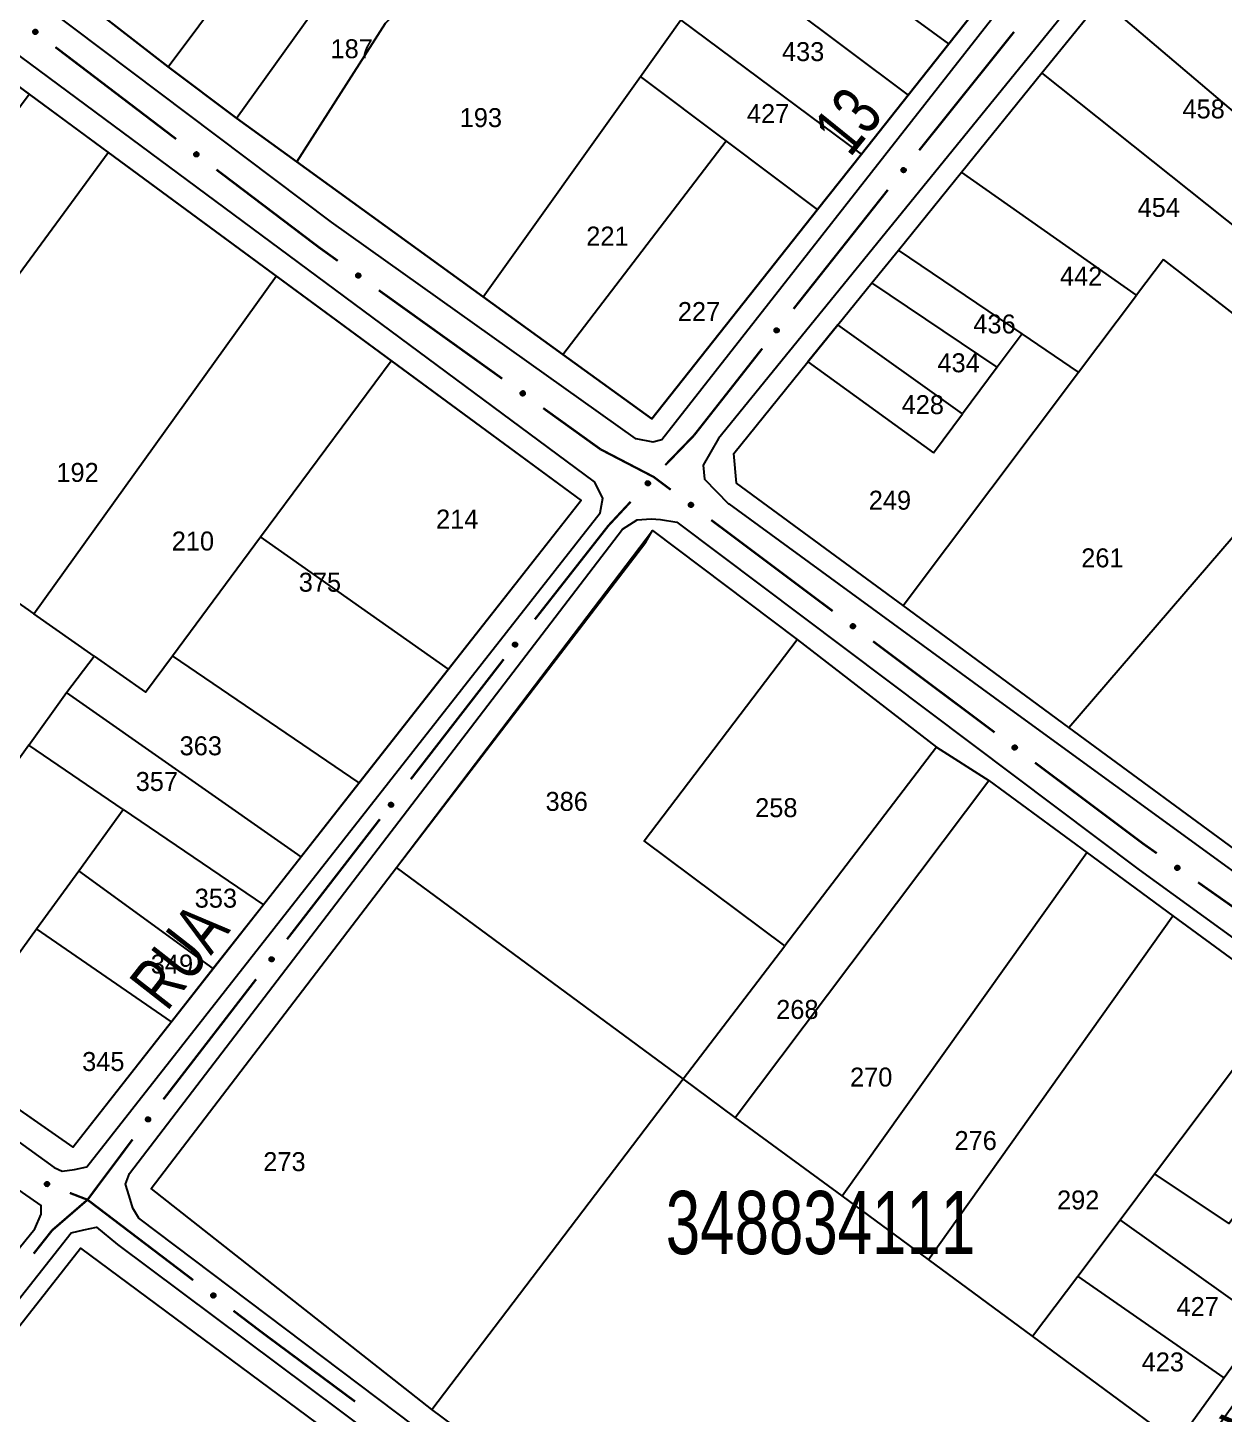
# Model space of a CAD drawing. Extents: x 199577 to 200882, y 4838726 to 4840156.
# Drawn here: x 200010.1 to 200104.7, y 4839416.7 to 4839526.4 of the extents above; entities that cross this region are included whole.
import ezdxf
from ezdxf.enums import TextEntityAlignment as Align

# ---------------------------------------------------------------- set-up
doc = ezdxf.new("R2010")
doc.units = 0
doc.header["$LTSCALE"] = 1.5
doc.header["$MEASUREMENT"] = 0
for name, color, linetype in [('CD_MALHA_LOTES', 7, 'CONTINUOUS'), ('CD_TXT_QUADRA', 2, 'CONTINUOUS'), ('RU-QUADRA', 210, 'CONTINUOUS'), ('SV-EIXO-RUA-PAV', 20, 'CONTINUOUS'), ('SV-RUA-PAVIM', 7, 'CONTINUOUS'), ('SV-TXT-RUA-PAV', 7, 'CONTINUOUS'), ('Th_NmrPorta', 1, 'CONTINUOUS')]:
    doc.layers.add(name, color=color, linetype=linetype)
doc.styles.add('ARIAL', font='ARIAL.SHX')

msp = doc.modelspace()

# ---------------------------------------------------------------- linework, layer by layer
at = {"layer": 'CD_MALHA_LOTES', "linetype": 'Continuous', "flags": 128}
for points in [[(200082.9, 4839525.08), (200056.34, 4839544.48)], [(200021.17, 4839523.26), (200035.65, 4839542.63)], [(200026.58, 4839519.2), (200040.25, 4839538.29)], [(200031.35, 4839515.75), (200038.36, 4839526.72), (200045.2, 4839533.59)], [(200065.22, 4839531.89), (200079.68, 4839521.01)], [(200090.26, 4839522.78), (200094.98, 4839528.61)], [(200122.12, 4839505.55), (200094.98, 4839528.61)], [(200021.17, 4839523.26), (200016, 4839527.27)], [(200058.52, 4839522.5), (200061.72, 4839526.99)], [(200076, 4839516.36), (200061.72, 4839526.99)], [(200084.84, 4839527.52), (200082.9, 4839525.08)], [(200003.66, 4839525.89), (200010.18, 4839521.09)], [(200082.9, 4839525.08), (200079.68, 4839521.01)], [(200026.58, 4839519.2), (200021.17, 4839523.26)], [(200046.09, 4839505.07), (200058.52, 4839522.5)], [(200065.3, 4839517.4), (200058.52, 4839522.5)], [(200083.9, 4839514.92), (200090.26, 4839522.78)], [(200117.95, 4839500.71), (200090.26, 4839522.78)], [(200000, 4839507.41), (200010.18, 4839521.09)], [(200010.18, 4839521.09), (200016.43, 4839516.49)], [(200079.68, 4839521.01), (200076, 4839516.36)], [(200031.35, 4839515.75), (200026.58, 4839519.2)], [(200052.37, 4839500.52), (200065.3, 4839517.4)], [(200072.52, 4839511.97), (200065.3, 4839517.4)], [(200000, 4839494.13), (200016.43, 4839516.49)], [(200016.43, 4839516.49), (200029.72, 4839506.7)], [(200076, 4839516.36), (200072.52, 4839511.97)], [(200046.09, 4839505.07), (200031.35, 4839515.75)], [(200078.91, 4839508.76), (200083.9, 4839514.92)], [(200097.74, 4839505.19), (200083.9, 4839514.92)], [(200072.52, 4839511.97), (200059.41, 4839495.42)], [(200076.82, 4839506.18), (200078.91, 4839508.76)], [(200088.69, 4839502.15), (200078.91, 4839508.76)], [(200099.87, 4839508.02), (200097.74, 4839505.19)], [(200114.47, 4839496.68), (200099.87, 4839508.02)], [(200010.54, 4839479.99), (200029.72, 4839506.7)], [(200029.72, 4839506.7), (200038.81, 4839500.01)], [(200074.13, 4839502.86), (200076.82, 4839506.18)], [(200086.72, 4839499.5), (200076.82, 4839506.18)], [(200052.37, 4839500.52), (200046.09, 4839505.07)], [(200093.17, 4839499.12), (200097.74, 4839505.19)], [(200074.13, 4839502.86), (200071.75, 4839499.92)], [(200083.98, 4839495.81), (200074.13, 4839502.86)], [(200088.69, 4839502.15), (200086.72, 4839499.5)], [(200093.17, 4839499.12), (200088.69, 4839502.15)], [(200059.41, 4839495.42), (200052.37, 4839500.52)], [(200028.48, 4839486.08), (200038.81, 4839500.01)], [(200038.81, 4839500.01), (200053.82, 4839488.96), (200043.34, 4839475.61)], [(200079.28, 4839480.65), (200066.12, 4839490.33), (200065.9, 4839492.69), (200071.75, 4839499.92)], [(200071.75, 4839499.92), (200081.69, 4839492.74)], [(200086.72, 4839499.5), (200083.98, 4839495.81)], [(200079.28, 4839480.65), (200093.17, 4839499.12)], [(200092.39, 4839471.01), (200114.47, 4839496.68)], [(200081.69, 4839492.74), (200083.98, 4839495.81)], [(200039.23, 4839459.92), (200058.93, 4839485.67), (200059.47, 4839486.59), (200070.9, 4839477.96)], [(200021.52, 4839476.68), (200028.48, 4839486.08)], [(200043.34, 4839475.61), (200028.48, 4839486.08)], [(200006.16, 4839483.05), (200010.54, 4839479.99)], [(200015.32, 4839476.64), (200010.54, 4839479.99)], [(200092.39, 4839471.01), (200079.28, 4839480.65)], [(200069.93, 4839453.74), (200058.81, 4839462.04), (200070.9, 4839477.96)], [(200070.9, 4839477.96), (200081.94, 4839469.46)], [(200013.12, 4839473.77), (200015.32, 4839476.64)], [(200015.32, 4839476.64), (200019.39, 4839473.8), (200021.52, 4839476.68)], [(200036.28, 4839466.63), (200021.52, 4839476.68)], [(200043.34, 4839475.61), (200036.28, 4839466.63)], [(200010.15, 4839469.61), (200013.12, 4839473.77)], [(200031.68, 4839460.77), (200013.12, 4839473.77)], [(200107.19, 4839460.13), (200092.39, 4839471.01)], [(200010.15, 4839469.61), (200000, 4839455.44)], [(200017.62, 4839464.52), (200010.15, 4839469.61)], [(200081.94, 4839469.46), (200069.93, 4839453.74)], [(200081.94, 4839469.46), (200086.06, 4839466.82)], [(200036.28, 4839466.63), (200031.68, 4839460.77)], [(200066.02, 4839440.17), (200086.06, 4839466.82)], [(200086.06, 4839466.82), (200093.82, 4839461.12)], [(200014.11, 4839459.68), (200017.62, 4839464.52)], [(200017.62, 4839464.52), (200028.7, 4839456.97)], [(200074.46, 4839433.96), (200093.82, 4839461.12)], [(200093.82, 4839461.12), (200100.61, 4839456.12)], [(200042.03, 4839417.05), (200019.82, 4839434.53), (200039.23, 4839459.92)], [(200031.68, 4839460.77), (200028.7, 4839456.97)], [(200061.89, 4839443.22), (200039.23, 4839459.92)], [(200010.77, 4839455.07), (200014.11, 4839459.68)], [(200024.74, 4839451.93), (200014.11, 4839459.68)], [(200028.7, 4839456.97), (200024.74, 4839451.93)], [(200081.3, 4839428.92), (200100.61, 4839456.12)], [(200100.61, 4839456.12), (200109.57, 4839449.54)], [(200003.43, 4839444.94), (200010.77, 4839455.07)], [(200021.43, 4839447.72), (200010.77, 4839455.07)], [(200061.89, 4839443.22), (200069.93, 4839453.74)], [(200024.74, 4839451.93), (200021.43, 4839447.72)], [(200099.18, 4839435.7), (200109.57, 4839449.54)], [(200021.43, 4839447.72), (200013.66, 4839437.82)], [(200013.66, 4839437.82), (200003.43, 4839444.94)], [(200042.03, 4839417.05), (200061.89, 4839443.22)], [(200066.02, 4839440.17), (200061.89, 4839443.22)], [(200074.46, 4839433.96), (200066.02, 4839440.17)], [(200096.44, 4839432.05), (200099.18, 4839435.7)], [(200105.9, 4839432.89), (200105.07, 4839431.77), (200099.18, 4839435.7)], [(200081.3, 4839428.92), (200074.46, 4839433.96)], [(200093.1, 4839427.6), (200096.44, 4839432.05)], [(200107.84, 4839423.93), (200096.44, 4839432.05)], [(200001.54, 4839413.67), (200014.25, 4839429.81), (200032.17, 4839416.53)], [(200089.53, 4839422.85), (200081.3, 4839428.92)], [(200089.53, 4839422.85), (200093.1, 4839427.6)], [(200104.68, 4839419.56), (200093.1, 4839427.6)], [(200107.84, 4839423.93), (200104.68, 4839419.56)], [(200100.96, 4839414.42), (200089.53, 4839422.85)], [(200104.68, 4839419.56), (200100.96, 4839414.42)], [(200100.96, 4839414.42), (200083.02, 4839389.66), (200078.88, 4839389.68), (200042.03, 4839417.05)]]:
    msp.add_lwpolyline(points, dxfattribs=at)
at = {"layer": 'RU-QUADRA', "linetype": 'Continuous', "flags": 128}
for points in [[(200000, 4839447.33), (199943.71, 4839486.47), (199943.3, 4839489.34), (199980.61, 4839542.86), (200000, 4839528.58), (200053.82, 4839488.96), (200013.66, 4839437.82)], [(200019.82, 4839434.53), (200039.23, 4839459.92), (200059.47, 4839486.59), (200070.9, 4839477.96), (200081.94, 4839469.46), (200086.06, 4839466.82), (200093.82, 4839461.12), (200100.61, 4839456.12), (200109.57, 4839449.54), (200115.17, 4839445.42), (200119.38, 4839442.33), (200119.69, 4839440.29), (200117.01, 4839436.59), (200113.96, 4839432.38), (200111.33, 4839428.75), (200107.84, 4839423.93), (200104.68, 4839419.56), (200100.96, 4839414.42), (200083.02, 4839389.66), (200078.88, 4839389.68), (200042.03, 4839417.05)], [(200000, 4839348.21), (199969.61, 4839370.15), (199969.46, 4839372.91), (200000, 4839411.71), (200001.54, 4839413.67), (200014.25, 4839429.81), (200032.17, 4839416.53), (200049.01, 4839404.03), (200078.47, 4839382.18), (200067.41, 4839366.75), (200063.62, 4839361.47), (200055.84, 4839350.62), (200052.86, 4839346.47), (200049.5, 4839341.79), (200047.3, 4839338.72), (200045.13, 4839335.7), (200042.95, 4839332.65), (200035.88, 4839322.79), (200034.92, 4839322.85), (200026.24, 4839329.14), (200021.72, 4839332.41), (200012.68, 4839338.96), (200004.11, 4839345.16)]]:
    msp.add_lwpolyline(points, close=True, dxfattribs=at)
for points in [[(200107.19, 4839460.13), (200092.39, 4839471.01), (200079.28, 4839480.65), (200066.12, 4839490.33), (200065.9, 4839492.69), (200071.75, 4839499.92), (200074.13, 4839502.86), (200076.82, 4839506.18), (200078.91, 4839508.76), (200083.9, 4839514.92), (200090.26, 4839522.78), (200095.92, 4839529.77)], [(200016, 4839527.27), (200021.17, 4839523.26), (200026.58, 4839519.2), (200031.35, 4839515.75), (200046.09, 4839505.07), (200052.37, 4839500.52), (200059.41, 4839495.42), (200072.52, 4839511.97), (200076, 4839516.36), (200079.68, 4839521.01), (200082.9, 4839525.08), (200084.84, 4839527.52)]]:
    msp.add_lwpolyline(points, dxfattribs=at)
at = {"layer": 'SV-EIXO-RUA-PAV'}
for points in [[(200010.711575, 4839525.859187), (200010.663205, 4839525.851948), (200010.620154, 4839525.855617), (200010.585127, 4839525.869012), (200010.557262, 4839525.88892), (200010.531048, 4839525.912498), (200010.509864, 4839525.942099), (200010.493629, 4839525.980162), (200010.486026, 4839526.028633), (200010.492684, 4839526.072488), (200010.503979, 4839526.10753), (200010.523065, 4839526.137782), (200010.546396, 4839526.162863), (200010.577872, 4839526.183852), (200010.616606, 4839526.199927), (200010.66553, 4839526.206392), (200010.707712, 4839526.202506), (200010.741251, 4839526.18866), (200010.771542, 4839526.16928), (200010.798016, 4839526.144888), (200010.818643, 4839526.115711), (200010.834759, 4839526.076683), (200010.8405, 4839526.02831), (200010.837104, 4839525.986194), (200010.823732, 4839525.95247), (200010.803981, 4839525.923077), (200010.780653, 4839525.896498), (200010.751783, 4839525.873964), (200010.711575, 4839525.859187)], [(200023.442043, 4839516.166791), (200023.393689, 4839516.159449), (200023.35063, 4839516.163027), (200023.315575, 4839516.176348), (200023.287667, 4839516.196196), (200023.261403, 4839516.219718), (200023.240156, 4839516.249274), (200023.22384, 4839516.287303), (200023.216135, 4839516.335757), (200023.222699, 4839516.379626), (200023.23392, 4839516.414692), (200023.252941, 4839516.444984), (200023.276218, 4839516.470115), (200023.30765, 4839516.491171), (200023.346349, 4839516.507329), (200023.395259, 4839516.513898), (200023.43745, 4839516.510101), (200023.471018, 4839516.496326), (200023.501351, 4839516.477011), (200023.527876, 4839516.452676), (200023.548566, 4839516.423542), (200023.564764, 4839516.384548), (200023.570608, 4839516.336188), (200023.567302, 4839516.294066), (200023.554002, 4839516.260313), (200023.534313, 4839516.230878), (200023.511042, 4839516.204249), (200023.48222, 4839516.181653), (200023.442043, 4839516.166791)], [(200079.493001, 4839515.138539), (200079.499329, 4839515.090042), (200079.494851, 4839515.047067), (200079.480799, 4839515.012299), (200079.460371, 4839514.984813), (200079.436304, 4839514.959047), (200079.406309, 4839514.938423), (200079.367948, 4839514.922907), (200079.319343, 4839514.916218), (200079.275621, 4839514.923699), (200079.240797, 4839514.935652), (200079.21091, 4839514.955303), (200079.186272, 4839514.979102), (200079.165879, 4839515.010967), (200079.150535, 4839515.049997), (200079.144991, 4839515.099034), (200079.149671, 4839515.141135), (200079.164145, 4839515.174408), (200079.184092, 4839515.204329), (200079.208977, 4839515.230339), (200079.238537, 4839515.250414), (200079.277862, 4839515.265793), (200079.326334, 4839515.270623), (200079.368378, 4839515.266435), (200079.401845, 4839515.252431), (200079.430861, 4839515.232131), (200079.456997, 4839515.208307), (200079.478984, 4839515.179018), (200079.493001, 4839515.138539)], [(200036.256201, 4839506.582547), (200036.208063, 4839506.5739), (200036.164923, 4839506.576312), (200036.12952, 4839506.58868), (200036.101086, 4839506.607767), (200036.074196, 4839506.63057), (200036.052157, 4839506.659541), (200036.03482, 4839506.697115), (200036.025807, 4839506.745343), (200036.031182, 4839506.789374), (200036.041451, 4839506.82473), (200036.059646, 4839506.855526), (200036.082236, 4839506.881277), (200036.113087, 4839506.903174), (200036.151335, 4839506.920373), (200036.20005, 4839506.928262), (200036.242327, 4839506.925607), (200036.276256, 4839506.912745), (200036.3071, 4839506.894256), (200036.334273, 4839506.870647), (200036.355743, 4839506.842084), (200036.37299, 4839506.803542), (200036.380139, 4839506.755358), (200036.377972, 4839506.713161), (200036.36559, 4839506.679061), (200036.346705, 4839506.649105), (200036.324161, 4839506.621856), (200036.295961, 4839506.59849), (200036.256201, 4839506.582547)], [(200069.45533, 4839502.464959), (200069.461842, 4839502.416486), (200069.457526, 4839502.373495), (200069.443607, 4839502.338673), (200069.423283, 4839502.31111), (200069.399315, 4839502.285253), (200069.369398, 4839502.264515), (200069.331096, 4839502.248854), (200069.282516, 4839502.24198), (200069.238766, 4839502.249295), (200069.203897, 4839502.261116), (200069.173936, 4839502.280653), (200069.149207, 4839502.304358), (200069.128694, 4839502.336146), (200069.113202, 4839502.375117), (200069.107472, 4839502.424132), (200069.111992, 4839502.466251), (200069.12634, 4839502.499579), (200069.146172, 4839502.529576), (200069.170959, 4839502.55568), (200069.200443, 4839502.575867), (200069.239708, 4839502.591395), (200069.288161, 4839502.596409), (200069.330221, 4839502.592381), (200069.363741, 4839502.578504), (200069.392834, 4839502.558314), (200069.41906, 4839502.53459), (200069.441158, 4839502.505385), (200069.45533, 4839502.464959)], [(200049.258688, 4839497.258876), (200049.210539, 4839497.250291), (200049.167401, 4839497.252757), (200049.132015, 4839497.26517), (200049.103605, 4839497.284293), (200049.076743, 4839497.307129), (200049.054741, 4839497.336129), (200049.037451, 4839497.373724), (200049.028499, 4839497.421963), (200049.03393, 4839497.465987), (200049.044244, 4839497.501331), (200049.062478, 4839497.532103), (200049.0851, 4839497.557826), (200049.115979, 4839497.579684), (200049.154249, 4839497.596835), (200049.202973, 4839497.604662), (200049.245247, 4839497.601954), (200049.27916, 4839497.589049), (200049.30998, 4839497.570521), (200049.337124, 4839497.546878), (200049.358557, 4839497.518287), (200049.375755, 4839497.479724), (200049.382844, 4839497.431531), (200049.380624, 4839497.389337), (200049.368199, 4839497.355252), (200049.349275, 4839497.32532), (200049.326698, 4839497.2981), (200049.298468, 4839497.274769), (200049.258688, 4839497.258876)], [(200059.279216, 4839490.346668), (200059.281621, 4839490.297819), (200059.273699, 4839490.255344), (200059.256896, 4839490.221819), (200059.234322, 4839490.196066), (200059.20826, 4839490.17232), (200059.176703, 4839490.154177), (200059.137217, 4839490.141798), (200059.088232, 4839490.139042), (200059.045253, 4839490.150017), (200059.011504, 4839490.164733), (200058.983295, 4839490.186725), (200058.960652, 4839490.212429), (200058.942889, 4839490.245832), (200058.930735, 4839490.28597), (200058.929156, 4839490.335294), (200058.937208, 4839490.376882), (200058.954313, 4839490.408882), (200058.976602, 4839490.437101), (200059.003499, 4839490.461025), (200059.034579, 4839490.478656), (200059.075014, 4839490.490821), (200059.123717, 4839490.491735), (200059.165288, 4839490.484177), (200059.19752, 4839490.467526), (200059.224808, 4839490.444957), (200059.248942, 4839490.419107), (200059.268501, 4839490.388144), (200059.279216, 4839490.346668)], [(200062.560968, 4839488.440752), (200062.512657, 4839488.433134), (200062.469578, 4839488.436466), (200062.434447, 4839488.449586), (200062.406427, 4839488.469275), (200062.380029, 4839488.492646), (200062.358613, 4839488.522081), (200062.342081, 4839488.560016), (200062.334099, 4839488.608425), (200062.340412, 4839488.652331), (200062.351433, 4839488.687461), (200062.370281, 4839488.717861), (200062.393414, 4839488.743125), (200062.424725, 4839488.764359), (200062.463332, 4839488.780738), (200062.512204, 4839488.787586), (200062.554415, 4839488.78403), (200062.588061, 4839488.770447), (200062.618504, 4839488.751305), (200062.645168, 4839488.727122), (200062.666023, 4839488.698107), (200062.682444, 4839488.659206), (200062.688564, 4839488.61088), (200062.685498, 4839488.568739), (200062.672391, 4839488.534911), (200062.652871, 4839488.505365), (200062.629752, 4839488.478603), (200062.601059, 4839488.455843), (200062.560968, 4839488.440752)], [(200075.364142, 4839478.844985), (200075.315831, 4839478.837367), (200075.272751, 4839478.840699), (200075.237621, 4839478.853819), (200075.209601, 4839478.873508), (200075.183203, 4839478.896879), (200075.161787, 4839478.926314), (200075.145255, 4839478.964249), (200075.137273, 4839479.012658), (200075.143586, 4839479.056564), (200075.154606, 4839479.091694), (200075.173454, 4839479.122094), (200075.196588, 4839479.147358), (200075.227899, 4839479.168592), (200075.266506, 4839479.184971), (200075.315377, 4839479.191819), (200075.357588, 4839479.188263), (200075.391235, 4839479.17468), (200075.421677, 4839479.155538), (200075.448341, 4839479.131355), (200075.469197, 4839479.10234), (200075.485618, 4839479.063439), (200075.491738, 4839479.015113), (200075.488672, 4839478.972972), (200075.475565, 4839478.939144), (200075.456045, 4839478.909598), (200075.432925, 4839478.882836), (200075.404233, 4839478.860076), (200075.364142, 4839478.844985)], [(200048.775003, 4839477.606215), (200048.781862, 4839477.55779), (200048.777855, 4839477.514768), (200048.764186, 4839477.479848), (200048.74406, 4839477.45214), (200048.720277, 4839477.426112), (200048.69051, 4839477.40516), (200048.652321, 4839477.389225), (200048.603793, 4839477.382003), (200048.559991, 4839477.389004), (200048.525038, 4839477.400574), (200048.494937, 4839477.419897), (200048.47004, 4839477.443424), (200048.449299, 4839477.475064), (200048.433528, 4839477.513922), (200048.427447, 4839477.562895), (200048.431664, 4839477.605046), (200048.445773, 4839477.638475), (200048.46539, 4839477.668613), (200048.489989, 4839477.694895), (200048.519327, 4839477.715293), (200048.558481, 4839477.731102), (200048.606897, 4839477.736463), (200048.648984, 4839477.732736), (200048.682603, 4839477.719101), (200048.71184, 4839477.69912), (200048.738235, 4839477.675584), (200048.760542, 4839477.646538), (200048.775003, 4839477.606215)], [(200088.167316, 4839469.249218), (200088.119004, 4839469.2416), (200088.075925, 4839469.244932), (200088.040795, 4839469.258052), (200088.012774, 4839469.277741), (200087.986376, 4839469.301112), (200087.964961, 4839469.330547), (200087.948428, 4839469.368482), (200087.940446, 4839469.416891), (200087.94676, 4839469.460797), (200087.95778, 4839469.495927), (200087.976628, 4839469.526327), (200087.999762, 4839469.551591), (200088.031073, 4839469.572825), (200088.069679, 4839469.589204), (200088.118551, 4839469.596052), (200088.160762, 4839469.592496), (200088.194409, 4839469.578913), (200088.224851, 4839469.559771), (200088.251515, 4839469.535588), (200088.272371, 4839469.506573), (200088.288791, 4839469.467672), (200088.294911, 4839469.419346), (200088.291845, 4839469.377205), (200088.278738, 4839469.343377), (200088.259218, 4839469.313831), (200088.236099, 4839469.287069), (200088.207407, 4839469.264309), (200088.167316, 4839469.249218)], [(200038.964967, 4839464.936352), (200038.971864, 4839464.887933), (200038.967891, 4839464.844908), (200038.954248, 4839464.809977), (200038.934144, 4839464.782253), (200038.910383, 4839464.756206), (200038.880632, 4839464.735231), (200038.842455, 4839464.719266), (200038.793932, 4839464.712006), (200038.750125, 4839464.718973), (200038.715164, 4839464.730515), (200038.685048, 4839464.749814), (200038.660131, 4839464.773322), (200038.639366, 4839464.804945), (200038.623564, 4839464.843792), (200038.617445, 4839464.89276), (200038.621629, 4839464.934914), (200038.635712, 4839464.968354), (200038.655305, 4839464.998508), (200038.679883, 4839465.024808), (200038.709205, 4839465.04523), (200038.748346, 4839465.061069), (200038.796758, 4839465.066468), (200038.838849, 4839465.062775), (200038.872478, 4839465.049166), (200038.90173, 4839465.029207), (200038.928145, 4839465.005692), (200038.950474, 4839464.976664), (200038.964967, 4839464.936352)], [(200101.033464, 4839459.734546), (200100.985402, 4839459.725488), (200100.942243, 4839459.72753), (200100.906736, 4839459.739594), (200100.878139, 4839459.758436), (200100.851055, 4839459.781008), (200100.828768, 4839459.80979), (200100.811109, 4839459.847213), (200100.801683, 4839459.895362), (200100.806682, 4839459.939437), (200100.816647, 4839459.974881), (200100.834577, 4839460.005831), (200100.856945, 4839460.031775), (200100.887608, 4839460.053936), (200100.925707, 4839460.071461), (200100.974352, 4839460.079767), (200101.016651, 4839460.077475), (200101.050689, 4839460.064904), (200101.08169, 4839460.046681), (200101.109065, 4839460.023305), (200101.130778, 4839459.994927), (200101.148355, 4839459.956535), (200101.155917, 4839459.908413), (200101.154112, 4839459.866199), (200101.142022, 4839459.831994), (200101.123394, 4839459.801877), (200101.101085, 4839459.774437), (200101.073086, 4839459.750829), (200101.033464, 4839459.734546)], [(200029.521091, 4839452.719411), (200029.527988, 4839452.670992), (200029.524015, 4839452.627967), (200029.510373, 4839452.593036), (200029.490269, 4839452.565312), (200029.466507, 4839452.539265), (200029.436756, 4839452.518291), (200029.39858, 4839452.502325), (200029.350057, 4839452.495065), (200029.30625, 4839452.502032), (200029.271288, 4839452.513574), (200029.241172, 4839452.532873), (200029.216256, 4839452.556381), (200029.19549, 4839452.588005), (200029.179688, 4839452.626851), (200029.173569, 4839452.675819), (200029.177754, 4839452.717973), (200029.191836, 4839452.751413), (200029.21143, 4839452.781567), (200029.236007, 4839452.807868), (200029.26533, 4839452.828289), (200029.304471, 4839452.844128), (200029.352883, 4839452.849528), (200029.394973, 4839452.845834), (200029.428603, 4839452.832225), (200029.457855, 4839452.812266), (200029.484269, 4839452.788751), (200029.506599, 4839452.759723), (200029.521091, 4839452.719411)], [(200019.746189, 4839440.052614), (200019.753134, 4839440.004202), (200019.749204, 4839439.961173), (200019.735596, 4839439.926229), (200019.71552, 4839439.898485), (200019.691784, 4839439.872414), (200019.662054, 4839439.85141), (200019.623893, 4839439.835406), (200019.575377, 4839439.828098), (200019.531563, 4839439.835022), (200019.49659, 4839439.846529), (200019.466455, 4839439.865798), (200019.441516, 4839439.889281), (200019.420719, 4839439.920884), (200019.404878, 4839439.959715), (200019.39871, 4839440.008677), (200019.402853, 4839440.050835), (200019.416902, 4839440.084289), (200019.436466, 4839440.114462), (200019.461017, 4839440.140787), (200019.490319, 4839440.161237), (200019.529445, 4839440.177116), (200019.577851, 4839440.182563), (200019.619945, 4839440.178912), (200019.653588, 4839440.165336), (200019.68286, 4839440.145407), (200019.709298, 4839440.121918), (200019.731656, 4839440.092911), (200019.746189, 4839440.052614)], [(200011.495801, 4839435.044558), (200011.540259, 4839435.064942), (200011.582637, 4839435.073369), (200011.620006, 4839435.070225), (200011.652302, 4839435.058836), (200011.684031, 4839435.043463), (200011.712601, 4839435.020906), (200011.738765, 4839434.988846), (200011.759525, 4839434.944392), (200011.765305, 4839434.900413), (200011.764182, 4839434.863612), (200011.754246, 4839434.829251), (200011.738795, 4839434.798678), (200011.714383, 4839434.769776), (200011.681635, 4839434.743579), (200011.636429, 4839434.723785), (200011.594826, 4839434.715808), (200011.558762, 4839434.719799), (200011.524281, 4839434.730007), (200011.492076, 4839434.74609), (200011.464159, 4839434.768394), (200011.437842, 4839434.801414), (200011.418897, 4839434.846291), (200011.410467, 4839434.887694), (200011.41395, 4839434.923805), (200011.424765, 4839434.957525), (200011.439797, 4839434.989537), (200011.461276, 4839435.0192), (200011.495801, 4839435.044558)], [(200024.694329, 4839426.255833), (200024.742693, 4839426.263112), (200024.785748, 4839426.259477), (200024.820785, 4839426.24611), (200024.848666, 4839426.226225), (200024.874899, 4839426.202668), (200024.896107, 4839426.173084), (200024.912373, 4839426.135034), (200024.920014, 4839426.08657), (200024.913392, 4839426.042709), (200024.902125, 4839426.007658), (200024.883064, 4839425.977391), (200024.859753, 4839425.95229), (200024.828294, 4839425.931277), (200024.789573, 4839425.91517), (200024.740654, 4839425.908665), (200024.698469, 4839425.912518), (200024.664919, 4839425.926337), (200024.634612, 4839425.945693), (200024.608118, 4839425.970063), (200024.587467, 4839425.999224), (200024.57132, 4839426.038239), (200024.56554, 4839426.086607), (200024.568903, 4839426.128725), (200024.582247, 4839426.16246), (200024.601975, 4839426.191869), (200024.625281, 4839426.218467), (200024.654133, 4839426.241024), (200024.694329, 4839426.255833)]]:
    msp.add_lwpolyline(points, close=True, dxfattribs=at)
for points in [[(200010.751783, 4839525.873964), (200010.486026, 4839526.028633)], [(200010.780653, 4839525.896498), (200010.492684, 4839526.072488)], [(200010.762541, 4839525.88821), (200010.492734, 4839526.047432)], [(200010.711575, 4839525.859187), (200010.493629, 4839525.980162)], [(200010.7321, 4839525.868515), (200010.493771, 4839526.003758)], [(200010.78864, 4839525.911211), (200010.501208, 4839526.085576)], [(200010.803981, 4839525.923077), (200010.503979, 4839526.10753)], [(200010.685067, 4839525.856314), (200010.507884, 4839525.956984)], [(200010.663205, 4839525.851948), (200010.509864, 4839525.942099)], [(200010.812052, 4839525.939691), (200010.516504, 4839526.123669)], [(200010.823732, 4839525.95247), (200010.523065, 4839526.137782)], [(200010.638655, 4839525.853934), (200010.528096, 4839525.922719)], [(200010.620154, 4839525.855617), (200010.531048, 4839525.912498)], [(200010.828123, 4839525.972047), (200010.537435, 4839526.148893)], [(200010.837104, 4839525.986194), (200010.546396, 4839526.162863)], [(200010.837682, 4839526.009364), (200010.566532, 4839526.171326)], [(200010.8405, 4839526.02831), (200010.577872, 4839526.183852)], [(200010.833648, 4839526.053606), (200010.599971, 4839526.190452)], [(200010.834759, 4839526.076683), (200010.616606, 4839526.199927)], [(200010.820879, 4839526.097641), (200010.64752, 4839526.198828)], [(200010.818643, 4839526.115711), (200010.66553, 4839526.206392)], [(200010.804492, 4839526.132424), (200010.692021, 4839526.20095)], [(200010.798016, 4839526.144888), (200010.707712, 4839526.202506)], [(200023.48222, 4839516.181653), (200023.216135, 4839516.335757)], [(200023.511042, 4839516.204249), (200023.222699, 4839516.379626)], [(200023.492948, 4839516.195922), (200023.222803, 4839516.35457)], [(200023.442043, 4839516.166791), (200023.22384, 4839516.287303)], [(200023.462549, 4839516.176163), (200023.223932, 4839516.310899)], [(200023.518998, 4839516.218979), (200023.231195, 4839516.392732)], [(200023.534313, 4839516.230878), (200023.23392, 4839516.414692)], [(200023.415542, 4839516.163862), (200023.238145, 4839516.264155)], [(200023.393689, 4839516.159449), (200023.240156, 4839516.249274)], [(200023.542349, 4839516.247509), (200023.24641, 4839516.430858)], [(200023.554002, 4839516.260313), (200023.252941, 4839516.444984)], [(200023.369134, 4839516.161383), (200023.258429, 4839516.229932)], [(200023.35063, 4839516.163027), (200023.261403, 4839516.219718)], [(200023.558351, 4839516.279899), (200023.267287, 4839516.456126)], [(200023.567302, 4839516.294066), (200023.276218, 4839516.470115)], [(200023.567831, 4839516.317237), (200023.296336, 4839516.478621)], [(200023.570608, 4839516.336188), (200023.30765, 4839516.491171)], [(200023.563702, 4839516.36147), (200023.329734, 4839516.497818)], [(200023.564764, 4839516.384548), (200023.346349, 4839516.507329)], [(200023.55084, 4839516.405477), (200023.377266, 4839516.506295)], [(200023.548566, 4839516.423542), (200023.395259, 4839516.513898)], [(200023.534379, 4839516.440225), (200023.421762, 4839516.508512)], [(200023.527876, 4839516.452676), (200023.43745, 4839516.510101)], [(200079.238537, 4839515.250414), (200079.144991, 4839515.099034)], [(200079.208977, 4839515.230339), (200079.149671, 4839515.141135)], [(200079.277862, 4839515.265793), (200079.150535, 4839515.049997)], [(200079.221561, 4839515.23658), (200079.150931, 4839515.125418)], [(200079.256646, 4839515.252309), (200079.152216, 4839515.080885)], [(200079.300913, 4839515.264248), (200079.159696, 4839515.033186)], [(200079.326334, 4839515.270623), (200079.165879, 4839515.010967)], [(200079.345223, 4839515.267449), (200079.178189, 4839514.999394)], [(200079.368378, 4839515.266435), (200079.186272, 4839514.979102)], [(200079.382354, 4839515.25719), (200079.200071, 4839514.96988)], [(200079.401845, 4839515.252431), (200079.21091, 4839514.955303)], [(200079.414402, 4839515.240512), (200079.224897, 4839514.948478)], [(200079.430861, 4839515.232131), (200079.240797, 4839514.935652)], [(200079.442436, 4839515.21657), (200079.262695, 4839514.932468)], [(200079.456997, 4839515.208307), (200079.275621, 4839514.923699)], [(200079.464943, 4839515.190042), (200079.300673, 4839514.923278)], [(200079.478984, 4839515.179018), (200079.319343, 4839514.916218)], [(200079.484061, 4839515.159236), (200079.344359, 4839514.923493)], [(200079.493001, 4839515.138539), (200079.367948, 4839514.922907)], [(200079.495375, 4839515.111982), (200079.39139, 4839514.936724)], [(200079.499329, 4839515.090042), (200079.406309, 4839514.938423)], [(200079.496882, 4839515.065533), (200079.42603, 4839514.956287)], [(200079.494851, 4839515.047067), (200079.436304, 4839514.959047)], [(200036.295961, 4839506.59849), (200036.025807, 4839506.745343)], [(200036.324161, 4839506.621856), (200036.031182, 4839506.789374)], [(200036.306299, 4839506.613043), (200036.031964, 4839506.76433)], [(200036.276445, 4839506.59247), (200036.034274, 4839506.720705)], [(200036.256201, 4839506.582547), (200036.03482, 4839506.697115)], [(200036.331716, 4839506.636796), (200036.039321, 4839506.802705)], [(200036.346705, 4839506.649105), (200036.041451, 4839506.82473)], [(200036.229788, 4839506.578902), (200036.049745, 4839506.674362)], [(200036.208063, 4839506.5739), (200036.052157, 4839506.659541)], [(200036.354287, 4839506.665947), (200036.0535, 4839506.841227)], [(200036.36559, 4839506.679061), (200036.059646, 4839506.855526)], [(200036.183465, 4839506.575169), (200036.070947, 4839506.640701)], [(200036.369408, 4839506.698758), (200036.073686, 4839506.867051)], [(200036.164923, 4839506.576312), (200036.074196, 4839506.63057)], [(200036.377972, 4839506.713161), (200036.082236, 4839506.881277)], [(200036.377875, 4839506.736338), (200036.102117, 4839506.890323)], [(200036.380139, 4839506.755358), (200036.113087, 4839506.903174)], [(200036.372552, 4839506.780443), (200036.134984, 4839506.910416)], [(200036.37299, 4839506.803542), (200036.151335, 4839506.920373)], [(200036.358504, 4839506.824087), (200036.182269, 4839506.920175)], [(200036.355743, 4839506.842084), (200036.20005, 4839506.928262)], [(200036.34111, 4839506.858377), (200036.226689, 4839506.923594)], [(200036.334273, 4839506.870647), (200036.242327, 4839506.925607)], [(200069.200443, 4839502.575867), (200069.107472, 4839502.424132)], [(200069.170959, 4839502.55568), (200069.111992, 4839502.466251)], [(200069.239708, 4839502.591395), (200069.113202, 4839502.375117)], [(200069.183519, 4839502.561969), (200069.113311, 4839502.450539)], [(200069.218544, 4839502.577831), (200069.114765, 4839502.406011)], [(200069.262765, 4839502.589938), (200069.122427, 4839502.358341)], [(200069.288161, 4839502.596409), (200069.128694, 4839502.336146)], [(200069.307063, 4839502.593307), (200069.141048, 4839502.324619)], [(200069.330221, 4839502.592381), (200069.149207, 4839502.304358)], [(200069.344232, 4839502.583189), (200069.163042, 4839502.295189)], [(200069.363741, 4839502.578504), (200069.173936, 4839502.280653)], [(200069.376343, 4839502.566633), (200069.187949, 4839502.273882)], [(200069.392834, 4839502.558314), (200069.203897, 4839502.261116)], [(200069.404469, 4839502.542797), (200069.225807, 4839502.258015)], [(200069.41906, 4839502.53459), (200069.238766, 4839502.249295)], [(200069.427076, 4839502.516355), (200069.26382, 4839502.24897)], [(200069.441158, 4839502.505385), (200069.282516, 4839502.24198)], [(200069.446311, 4839502.485622), (200069.307504, 4839502.249351)], [(200069.45533, 4839502.464959), (200069.331096, 4839502.248854)], [(200069.457804, 4839502.438412), (200069.354485, 4839502.26276)], [(200069.461842, 4839502.416486), (200069.369398, 4839502.264515)], [(200069.459488, 4839502.391968), (200069.38905, 4839502.282454)], [(200069.457526, 4839502.373495), (200069.399315, 4839502.285253)], [(200049.298468, 4839497.274769), (200049.028499, 4839497.421963)], [(200049.326698, 4839497.2981), (200049.03393, 4839497.465987)], [(200049.308824, 4839497.289309), (200049.03468, 4839497.440942)], [(200049.278944, 4839497.268774), (200049.036935, 4839497.397315)], [(200049.258688, 4839497.258876), (200049.037451, 4839497.373724)], [(200049.334271, 4839497.31303), (200049.042086, 4839497.479308)], [(200049.349275, 4839497.32532), (200049.044244, 4839497.501331)], [(200049.23227, 4839497.255265), (200049.052348, 4839497.350953)], [(200049.210539, 4839497.250291), (200049.054741, 4839497.336129)], [(200049.356879, 4839497.342152), (200049.056314, 4839497.517813)], [(200049.368199, 4839497.355252), (200049.062478, 4839497.532103)], [(200049.185942, 4839497.251591), (200049.073507, 4839497.317264)], [(200049.372042, 4839497.374944), (200049.076532, 4839497.543611)], [(200049.167401, 4839497.252757), (200049.076743, 4839497.307129)], [(200049.380624, 4839497.389337), (200049.0851, 4839497.557826)], [(200049.380556, 4839497.412514), (200049.104992, 4839497.566847)], [(200049.382844, 4839497.431531), (200049.115979, 4839497.579684)], [(200049.375289, 4839497.456626), (200049.137884, 4839497.586898)], [(200049.375755, 4839497.479724), (200049.154249, 4839497.596835)], [(200049.361296, 4839497.500287), (200049.185182, 4839497.596598)], [(200049.358557, 4839497.518287), (200049.202973, 4839497.604662)], [(200049.343945, 4839497.534599), (200049.229606, 4839497.599961)], [(200049.337124, 4839497.546878), (200049.245247, 4839497.601954)], [(200059.034579, 4839490.478656), (200058.929156, 4839490.335294)], [(200059.075014, 4839490.490821), (200058.930735, 4839490.28597)], [(200059.052782, 4839490.479088), (200058.934896, 4839490.316623)], [(200059.016545, 4839490.466233), (200058.937199, 4839490.361114)], [(200059.003499, 4839490.461025), (200058.937208, 4839490.376882)], [(200059.097866, 4839490.487426), (200058.938514, 4839490.268477)], [(200059.123717, 4839490.491735), (200058.942889, 4839490.245832)], [(200059.14229, 4839490.487052), (200058.954228, 4839490.233305)], [(200059.165288, 4839490.484177), (200058.960652, 4839490.212429)], [(200059.178475, 4839490.473838), (200058.973665, 4839490.202126)], [(200059.19752, 4839490.467526), (200058.983295, 4839490.186725)], [(200059.209077, 4839490.454636), (200058.996688, 4839490.178797)], [(200059.224808, 4839490.444957), (200059.011504, 4839490.164733)], [(200059.235094, 4839490.428514), (200059.033075, 4839490.159797)], [(200059.248942, 4839490.419107), (200059.045253, 4839490.150017)], [(200059.255393, 4839490.400262), (200059.07019, 4839490.147581)], [(200059.268501, 4839490.388144), (200059.088232, 4839490.139042)], [(200059.27197, 4839490.368018), (200059.113752, 4839490.144281)], [(200059.279216, 4839490.346668), (200059.137217, 4839490.141798)], [(200059.279445, 4839490.320007), (200059.161695, 4839490.153684)], [(200059.281621, 4839490.297819), (200059.176703, 4839490.154177)], [(200059.27721, 4839490.273586), (200059.197797, 4839490.170396)], [(200059.273699, 4839490.255344), (200059.20826, 4839490.17232)], [(200062.601059, 4839488.455843), (200062.334099, 4839488.608425)], [(200062.629752, 4839488.478603), (200062.340412, 4839488.652331)], [(200062.611705, 4839488.470173), (200062.340659, 4839488.627276)], [(200062.58142, 4839488.450241), (200062.342038, 4839488.583612)], [(200062.560968, 4839488.440752), (200062.342081, 4839488.560016)], [(200062.637624, 4839488.493379), (200062.348834, 4839488.665486)], [(200062.652871, 4839488.505365), (200062.351433, 4839488.687461)], [(200062.534484, 4839488.437672), (200062.356518, 4839488.53695)], [(200062.512657, 4839488.433134), (200062.358613, 4839488.522081)], [(200062.660811, 4839488.522041), (200062.363831, 4839488.703697)], [(200062.672391, 4839488.534911), (200062.370281, 4839488.717861)], [(200062.488091, 4839488.434928), (200062.376997, 4839488.502844)], [(200062.469578, 4839488.436466), (200062.380029, 4839488.492646)], [(200062.676629, 4839488.554522), (200062.384563, 4839488.729084)], [(200062.685498, 4839488.568739), (200062.393414, 4839488.743125)], [(200062.685895, 4839488.591913), (200062.413484, 4839488.751745)], [(200062.688564, 4839488.61088), (200062.424725, 4839488.764359)], [(200062.681514, 4839488.636122), (200062.446772, 4839488.771132)], [(200062.682444, 4839488.659206), (200062.463332, 4839488.780738)], [(200062.6684, 4839488.680055), (200062.494254, 4839488.779881)], [(200062.666023, 4839488.698107), (200062.512204, 4839488.787586)], [(200062.651742, 4839488.714709), (200062.538737, 4839488.782352)], [(200062.645168, 4839488.727122), (200062.554415, 4839488.78403)], [(200075.404233, 4839478.860076), (200075.137273, 4839479.012658)], [(200075.432925, 4839478.882836), (200075.143586, 4839479.056564)], [(200075.414879, 4839478.874406), (200075.143833, 4839479.031509)], [(200075.384593, 4839478.854474), (200075.145212, 4839478.987845)], [(200075.364142, 4839478.844985), (200075.145255, 4839478.964249)], [(200075.440797, 4839478.897612), (200075.152007, 4839479.069719)], [(200075.456045, 4839478.909598), (200075.154606, 4839479.091694)], [(200075.337658, 4839478.841905), (200075.159691, 4839478.941183)], [(200075.315831, 4839478.837367), (200075.161787, 4839478.926314)], [(200075.463985, 4839478.926274), (200075.167005, 4839479.10793)], [(200075.475565, 4839478.939144), (200075.173454, 4839479.122094)], [(200075.291265, 4839478.839161), (200075.18017, 4839478.907077)], [(200075.272751, 4839478.840699), (200075.183203, 4839478.896879)], [(200075.479802, 4839478.958755), (200075.187737, 4839479.133317)], [(200075.488672, 4839478.972972), (200075.196588, 4839479.147358)], [(200075.489069, 4839478.996146), (200075.216657, 4839479.155978)], [(200075.491738, 4839479.015113), (200075.227899, 4839479.168592)], [(200075.484688, 4839479.040355), (200075.249945, 4839479.175365)], [(200075.485618, 4839479.063439), (200075.266506, 4839479.184971)], [(200075.471574, 4839479.084288), (200075.297428, 4839479.184114)], [(200075.469197, 4839479.10234), (200075.315377, 4839479.191819)], [(200075.454915, 4839479.118942), (200075.34191, 4839479.186585)], [(200075.448341, 4839479.131355), (200075.357588, 4839479.188263)], [(200048.519327, 4839477.715293), (200048.427447, 4839477.562895)], [(200048.489989, 4839477.694895), (200048.431664, 4839477.605046)], [(200048.502504, 4839477.701273), (200048.433097, 4839477.589343)], [(200048.558481, 4839477.731102), (200048.433528, 4839477.513922)], [(200048.537414, 4839477.717386), (200048.43487, 4839477.544827)], [(200048.581547, 4839477.72981), (200048.442873, 4839477.497213)], [(200048.606897, 4839477.736463), (200048.449299, 4839477.475064)], [(200048.62582, 4839477.733497), (200048.461735, 4839477.463626)], [(200048.648984, 4839477.732736), (200048.47004, 4839477.443424)], [(200048.663061, 4839477.723645), (200048.48394, 4839477.434353)], [(200048.682603, 4839477.719101), (200048.494937, 4839477.419897)], [(200048.69529, 4839477.70732), (200048.508998, 4839477.413225)], [(200048.71184, 4839477.69912), (200048.525038, 4839477.400574)], [(200048.723585, 4839477.683686), (200048.54697, 4839477.397631)], [(200048.738235, 4839477.675584), (200048.559991, 4839477.389004)], [(200048.746381, 4839477.657407), (200048.585046, 4839477.388858)], [(200048.760542, 4839477.646538), (200048.603793, 4839477.382003)], [(200048.765836, 4839477.626812), (200048.628727, 4839477.389552)], [(200048.775003, 4839477.606215), (200048.652321, 4839477.389225)], [(200048.777667, 4839477.579686), (200048.67561, 4839477.403298)], [(200048.781862, 4839477.55779), (200048.69051, 4839477.40516)], [(200048.779684, 4839477.533255), (200048.710033, 4839477.42324)], [(200048.777855, 4839477.514768), (200048.720277, 4839477.426112)], [(200088.207407, 4839469.264309), (200087.940446, 4839469.416891)], [(200088.236099, 4839469.287069), (200087.94676, 4839469.460797)], [(200088.218053, 4839469.278639), (200087.947007, 4839469.435742)], [(200088.187767, 4839469.258707), (200087.948386, 4839469.392078)], [(200088.167316, 4839469.249218), (200087.948428, 4839469.368482)], [(200088.243971, 4839469.301844), (200087.955181, 4839469.473952)], [(200088.259218, 4839469.313831), (200087.95778, 4839469.495927)], [(200088.140831, 4839469.246138), (200087.962865, 4839469.345416)], [(200088.119004, 4839469.2416), (200087.964961, 4839469.330547)], [(200088.267158, 4839469.330507), (200087.970178, 4839469.512163)], [(200088.278738, 4839469.343377), (200087.976628, 4839469.526327)], [(200088.094439, 4839469.243393), (200087.983344, 4839469.31131)], [(200088.075925, 4839469.244932), (200087.986376, 4839469.301112)], [(200088.282976, 4839469.362988), (200087.990911, 4839469.53755)], [(200088.291845, 4839469.377205), (200087.999762, 4839469.551591)], [(200088.292242, 4839469.400379), (200088.019831, 4839469.560211)], [(200088.294911, 4839469.419346), (200088.031073, 4839469.572825)], [(200088.287861, 4839469.444588), (200088.053119, 4839469.579598)], [(200088.288791, 4839469.467672), (200088.069679, 4839469.589204)], [(200088.274747, 4839469.488521), (200088.100601, 4839469.588347)], [(200088.272371, 4839469.506573), (200088.118551, 4839469.596052)], [(200088.258089, 4839469.523175), (200088.145084, 4839469.590818)], [(200088.251515, 4839469.535588), (200088.160762, 4839469.592496)], [(200038.709205, 4839465.04523), (200038.617445, 4839464.89276)], [(200038.679883, 4839465.024808), (200038.621629, 4839464.934914)], [(200038.692393, 4839465.031197), (200038.623074, 4839464.919212)], [(200038.748346, 4839465.061069), (200038.623564, 4839464.843792)], [(200038.72729, 4839465.047337), (200038.624882, 4839464.874698)], [(200038.771414, 4839465.059795), (200038.632922, 4839464.82709)], [(200038.796758, 4839465.066468), (200038.639366, 4839464.804945)], [(200038.815684, 4839465.063517), (200038.651811, 4839464.793517)], [(200038.838849, 4839465.062775), (200038.660131, 4839464.773322)], [(200038.852932, 4839465.053695), (200038.674038, 4839464.764262)], [(200038.872478, 4839465.049166), (200038.685048, 4839464.749814)], [(200038.885174, 4839465.037395), (200038.699114, 4839464.743154)], [(200038.90173, 4839465.029207), (200038.715164, 4839464.730515)], [(200038.913488, 4839465.013783), (200038.737098, 4839464.727589)], [(200038.928145, 4839465.005692), (200038.750125, 4839464.718973)], [(200038.936305, 4839464.987522), (200038.775181, 4839464.718846)], [(200038.950474, 4839464.976664), (200038.793932, 4839464.712006)], [(200038.955783, 4839464.956943), (200038.818861, 4839464.719575)], [(200038.964967, 4839464.936352), (200038.842455, 4839464.719266)], [(200038.967652, 4839464.909825), (200038.865733, 4839464.733357)], [(200038.971864, 4839464.887933), (200038.880632, 4839464.735231)], [(200038.969705, 4839464.863397), (200038.900141, 4839464.753326)], [(200038.967891, 4839464.844908), (200038.910383, 4839464.756206)], [(200101.101085, 4839459.774437), (200100.806682, 4839459.939437)], [(200101.083299, 4839459.765471), (200100.807677, 4839459.914401)], [(200101.108512, 4839459.789441), (200100.814706, 4839459.952838)], [(200101.123394, 4839459.801877), (200100.816647, 4839459.974881)], [(200101.130832, 4839459.818784), (200100.828554, 4839459.99148)], [(200101.142022, 4839459.831994), (200100.834577, 4839460.005831)], [(200101.145672, 4839459.851723), (200100.848518, 4839460.017476)], [(200101.154112, 4839459.866199), (200100.856945, 4839460.031775)], [(200101.153816, 4839459.889374), (200100.876748, 4839460.040991)], [(200101.155917, 4839459.908413), (200100.887608, 4839460.053936)], [(200101.148115, 4839459.933433), (200100.909442, 4839460.061365)], [(200101.148355, 4839459.956535), (200100.925707, 4839460.071461)], [(200101.133694, 4839459.976954), (200100.956641, 4839460.071529)], [(200101.130778, 4839459.994927), (200100.974352, 4839460.079767)], [(200101.116007, 4839460.011094), (200101.00103, 4839460.075329)], [(200101.109065, 4839460.023305), (200101.016651, 4839460.077475)], [(200101.073086, 4839459.750829), (200100.801683, 4839459.895362)], [(200101.053623, 4839459.744642), (200100.810361, 4839459.870797)], [(200101.033464, 4839459.734546), (200100.811109, 4839459.847213)], [(200101.007084, 4839459.730676), (200100.826229, 4839459.824589)], [(200100.985402, 4839459.725488), (200100.828768, 4839459.80979)], [(200100.960794, 4839459.726546), (200100.847719, 4839459.79111)], [(200100.942243, 4839459.72753), (200100.851055, 4839459.781008)], [(200029.26533, 4839452.828289), (200029.173569, 4839452.675819)], [(200029.236007, 4839452.807868), (200029.177754, 4839452.717973)], [(200029.248517, 4839452.814256), (200029.179198, 4839452.702271)], [(200029.304471, 4839452.844128), (200029.179688, 4839452.626851)], [(200029.283415, 4839452.830396), (200029.181006, 4839452.657757)], [(200029.327539, 4839452.842854), (200029.189046, 4839452.610149)], [(200029.352883, 4839452.849528), (200029.19549, 4839452.588005)], [(200029.371808, 4839452.846576), (200029.207936, 4839452.576576)], [(200029.394973, 4839452.845834), (200029.216256, 4839452.556381)], [(200029.409057, 4839452.836754), (200029.230163, 4839452.547321)], [(200029.428603, 4839452.832225), (200029.241172, 4839452.532873)], [(200029.441298, 4839452.820454), (200029.255238, 4839452.526213)], [(200029.457855, 4839452.812266), (200029.271288, 4839452.513574)], [(200029.469612, 4839452.796842), (200029.293222, 4839452.510648)], [(200029.484269, 4839452.788751), (200029.30625, 4839452.502032)], [(200029.492429, 4839452.770581), (200029.331305, 4839452.501906)], [(200029.506599, 4839452.759723), (200029.350057, 4839452.495065)], [(200029.511908, 4839452.740002), (200029.374985, 4839452.502634)], [(200029.521091, 4839452.719411), (200029.39858, 4839452.502325)], [(200029.523776, 4839452.692884), (200029.421858, 4839452.516417)], [(200029.527988, 4839452.670992), (200029.436756, 4839452.518291)], [(200029.525829, 4839452.646456), (200029.456265, 4839452.536385)], [(200029.524015, 4839452.627967), (200029.466507, 4839452.539265)], [(200019.529445, 4839440.177116), (200019.404878, 4839439.959715)], [(200019.552514, 4839440.175865), (200019.414253, 4839439.943022)], [(200019.577851, 4839440.182563), (200019.420719, 4839439.920884)], [(200019.596779, 4839440.179631), (200019.433175, 4839439.909468)], [(200019.619945, 4839440.178912), (200019.441516, 4839439.889281)], [(200019.634038, 4839440.169846), (200019.455432, 4839439.880235)], [(200019.653588, 4839440.165336), (200019.466455, 4839439.865798)], [(200019.490319, 4839440.161237), (200019.39871, 4839440.008677)], [(200019.461017, 4839440.140787), (200019.402853, 4839440.050835)], [(200019.473521, 4839440.147188), (200019.404313, 4839440.035135)], [(200019.508402, 4839440.163363), (200019.406165, 4839439.990622)], [(200019.666296, 4839440.153578), (200019.480528, 4839439.859152)], [(200019.68286, 4839440.145407), (200019.49659, 4839439.846529)], [(200019.694633, 4839440.129994), (200019.518527, 4839439.843625)], [(200019.709298, 4839440.121918), (200019.531563, 4839439.835022)], [(200019.717476, 4839440.103756), (200019.556619, 4839439.83492)], [(200019.731656, 4839440.092911), (200019.575377, 4839439.828098)], [(200019.736985, 4839440.073196), (200019.600298, 4839439.835692)], [(200019.746189, 4839440.052614), (200019.623893, 4839439.835406)], [(200019.7489, 4839440.02609), (200019.647157, 4839439.849521)], [(200019.753134, 4839440.004202), (200019.662054, 4839439.85141)], [(200019.750999, 4839439.979663), (200019.681545, 4839439.869524)], [(200019.749204, 4839439.961173), (200019.691784, 4839439.872414)], [(200011.410467, 4839434.887694), (200011.738795, 4839434.798678)], [(200011.41395, 4839434.923805), (200011.754246, 4839434.829251)], [(200011.415167, 4839434.903778), (200011.743525, 4839434.814587)], [(200011.416344, 4839434.865274), (200011.7218, 4839434.784958)], [(200011.418897, 4839434.846291), (200011.714383, 4839434.769776)], [(200011.421624, 4839434.939324), (200011.75663, 4839434.84463)], [(200011.424765, 4839434.957525), (200011.764182, 4839434.863612)], [(200011.432502, 4839434.823891), (200011.694986, 4839434.7573)], [(200011.436208, 4839434.973184), (200011.76075, 4839434.885472)], [(200011.437842, 4839434.801414), (200011.681635, 4839434.743579)], [(200011.439797, 4839434.989537), (200011.765305, 4839434.900413)], [(200011.454896, 4839435.002527), (200011.7583, 4839434.92447)], [(200011.456995, 4839434.785133), (200011.651631, 4839434.736052)], [(200011.461276, 4839435.0192), (200011.759525, 4839434.944392)], [(200011.464159, 4839434.768394), (200011.636429, 4839434.723785)], [(200011.478672, 4839435.029899), (200011.745179, 4839434.966139)], [(200011.482394, 4839434.756267), (200011.609469, 4839434.721659)], [(200011.492076, 4839434.74609), (200011.594826, 4839434.715808)], [(200011.495801, 4839435.044558), (200011.738765, 4839434.988846)], [(200011.520469, 4839435.054677), (200011.718635, 4839435.007156)], [(200011.540259, 4839435.064942), (200011.712601, 4839435.020906)], [(200011.564396, 4839435.06985), (200011.689705, 4839435.034463)], [(200011.582637, 4839435.073369), (200011.684031, 4839435.043463)], [(200024.56554, 4839426.086607), (200024.828294, 4839425.931277)], [(200024.568343, 4839426.105555), (200024.839624, 4839425.943811)], [(200024.568903, 4839426.128725), (200024.859753, 4839425.95229)], [(200024.57132, 4839426.038239), (200024.789573, 4839425.91517)], [(200024.572413, 4839426.061316), (200024.8062, 4839425.924659)], [(200024.577872, 4839426.14288), (200024.868703, 4839425.966268)], [(200024.582247, 4839426.16246), (200024.883064, 4839425.977391)], [(200024.585217, 4839426.017292), (200024.758657, 4839425.916244)], [(200024.587467, 4839425.999224), (200024.740654, 4839425.908665)], [(200024.593917, 4839426.175249), (200024.889613, 4839425.991509)], [(200024.601632, 4839425.982522), (200024.714158, 4839425.914086)], [(200024.601975, 4839426.191869), (200024.902125, 4839426.007658)], [(200024.608118, 4839425.970063), (200024.698469, 4839425.912518)], [(200024.617306, 4839426.203747), (200024.904878, 4839426.029614)], [(200024.625281, 4839426.218467), (200024.913392, 4839426.042709)], [(200024.643387, 4839426.22677), (200024.913321, 4839426.067765)], [(200024.654133, 4839426.241024), (200024.920014, 4839426.08657)], [(200024.673812, 4839426.246489), (200024.912249, 4839426.111438)], [(200024.694329, 4839426.255833), (200024.912373, 4839426.135034)], [(200024.720834, 4839426.258727), (200024.898098, 4839426.1582)], [(200024.742693, 4839426.263112), (200024.896107, 4839426.173084)], [(200024.767245, 4839426.261146), (200024.87786, 4839426.19245)], [(200024.785748, 4839426.259477), (200024.874899, 4839426.202668)]]:
    msp.add_lwpolyline(points, dxfattribs=at)
at = {"layer": 'SV-EIXO-RUA-PAV', "const_width": 0.18}
for points in [[(200088.061379, 4839526.02786), (200080.559533, 4839516.661842)], [(200021.800625, 4839517.549995), (200012.254936, 4839524.821847)], [(200033.1, 4839508.98), (200024.987609, 4839515.132737)], [(200078.075813, 4839513.526379), (200070.625679, 4839504.119174)], [(200033.765118, 4839508.503316), (200033.1, 4839508.98)], [(200034.577926, 4839507.920784), (200033.765118, 4839508.503316)], [(200046.76, 4839499.19), (200037.829157, 4839505.590655)], [(200068.147764, 4839500.97913), (200063.204857, 4839494.688846)], [(200046.770033, 4839499.18279), (200046.76, 4839499.19)], [(200047.582104, 4839498.599232), (200046.770033, 4839499.18279)], [(200055.36, 4839493.01), (200050.83039, 4839496.264999)], [(200062.75, 4839494.11), (200060.481694, 4839491.763231)], [(200063.204857, 4839494.688846), (200062.75, 4839494.11)], [(200055.734511, 4839492.815183), (200055.36, 4839493.01)], [(200059.57, 4839490.82), (200055.734511, 4839492.815183)], [(200060.11142, 4839490.414215), (200059.57, 4839490.82)], [(200060.911618, 4839489.81448), (200060.11142, 4839490.414215)], [(200057.7369, 4839488.85377), (200056.373078, 4839487.3909)], [(200056.373078, 4839487.3909), (200055.99, 4839486.98)], [(200073.714792, 4839480.218713), (200064.112411, 4839487.415538)], [(200055.99, 4839486.98), (200050.164431, 4839479.554173)], [(200086.517965, 4839470.622946), (200076.915585, 4839477.819771)], [(200047.702863, 4839476.401313), (200040.356332, 4839466.912979)], [(200098.29, 4839461.8), (200089.718759, 4839468.224004)], [(200037.908383, 4839463.749508), (200030.569304, 4839454.255409)], [(200098.526012, 4839461.633896), (200098.29, 4839461.8)], [(200099.343782, 4839461.058351), (200098.526012, 4839461.633896)], [(200112.428107, 4839451.849636), (200102.614864, 4839458.756172)], [(200028.122945, 4839451.090709), (200027.79, 4839450.66)], [(200027.79, 4839450.66), (200020.792875, 4839441.589653)], [(200018.354801, 4839438.418621), (200015.361074, 4839434.413924)], [(200014.79, 4839433.65), (200012.485294, 4839431.658076)], [(200013.394306, 4839434.190831), (200014.326748, 4839433.82951)], [(200014.326748, 4839433.82951), (200014.79, 4839433.65)], [(200015.361074, 4839434.413924), (200014.79, 4839433.65)], [(200014.79, 4839433.65), (200023.150133, 4839427.291931)], [(200012.485294, 4839431.658076), (200011.99, 4839431.23)], [(200011.99, 4839431.23), (200010.536783, 4839429.389123)], [(200026.33398, 4839424.870543), (200027.925904, 4839423.65985)], [(200027.925904, 4839423.65985), (200028.57, 4839423.17)], [(200028.57, 4839423.17), (200035.948119, 4839417.689665)]]:
    msp.add_lwpolyline(points, dxfattribs=at)
at = {"layer": 'SV-RUA-PAVIM', "linetype": 'Continuous'}
for points in [[(200000, 4839536.62, 8.39), (200034.07, 4839510.97, 8.39), (200058.09, 4839493.86, 8.65), (200058.15, 4839493.86, 8.65), (200059.49, 4839493.61, 8.65), (200060.2, 4839493.79, 8.65), (200087.34, 4839528.37, 11.48)], [(200005.36, 4839441.1, 7.06), (200012.15, 4839436.21, 7.06), (200012.79, 4839435.91, 7.06), (200013.77, 4839436.05, 7.06), (200014.73, 4839436.26, 7.12), (200055.34, 4839487.98, 8.31), (200055.53, 4839489.15, 8.31), (200054.89, 4839490.45, 8.32), (200000, 4839531.11, 5.85)], [(200094.71, 4839530.84, 11.37), (200064.68, 4839493.86, 9.53), (200063.48, 4839491.75, 9.53), (200063.59, 4839490.65, 9.53), (200065.49, 4839488.7, 9.53), (200065.5, 4839488.7, 9.53), (200087.21, 4839472.85, 9.77), (200123.01, 4839446.8, 10.93), (200123.72, 4839446.44, 10.92), (200124.24, 4839446.31, 10.92), (200124.66, 4839446.34, 10.92), (200125.62, 4839446.76, 10.92), (200126.52, 4839447.19, 10.92), (200140.52, 4839465.72, 10.92), (200154.12, 4839483.9, 10.93), (200162.42, 4839494.26, 12.96), (200168.94, 4839501.92, 12.96), (200173.52, 4839507.04, 12.96), (200181.19, 4839513.88, 12.86), (200194.32, 4839524.51, 12.63), (200198.74, 4839528.17, 12.63)], [(200000, 4839418.28, 6.86), (200010.63, 4839431.34, 6.86), (200011.12, 4839432.52, 6.86), (200011.14, 4839433.19, 6.86), (200000, 4839440.92, 4.39)], [(200000, 4839413.92, 6.32), (200013.51, 4839431.03, 8.34), (200014.49, 4839431.26, 8.69), (200015.5, 4839431.47, 8.69), (200017.15, 4839430.1, 8.69), (200072.77, 4839388.54, 10), (200080.38, 4839383.15, 10), (200080.3, 4839382.13, 10), (200080.25, 4839381.16, 10), (200077.78, 4839377.85, 10), (200036.89, 4839321.69, 7.92), (200036.21, 4839321.05, 7.92), (200035.21, 4839320.89, 7.92), (200034.2, 4839320.78, 7.92), (200029.33, 4839324.39, 7.92), (200000, 4839345.98, 7.92)]]:
    msp.add_polyline3d(points, dxfattribs=at)
msp.add_polyline3d([(200085.42, 4839389.63, 10.33), (200083.67, 4839386.93, 10.33), (200082.31, 4839386.59, 10.33), (200080.79, 4839386.59, 10.33), (200079.51, 4839387, 10.33), (200078.06, 4839388.15, 10.33), (200072.2, 4839392.5, 10.33), (200040.66, 4839415.73, 9.16), (200018.84, 4839432.19, 8.5), (200018.37, 4839432.99, 8.5), (200018.09, 4839433.95, 8.5), (200017.79, 4839434.89, 8.5), (200018.12, 4839435.73, 8.5), (200057.1, 4839486.7, 9.46), (200058.27, 4839487.43, 9.57), (200059.37, 4839487.52, 9.57), (200060.11, 4839487.47, 9.57), (200061.4, 4839487.24, 9.57), (200097.96, 4839459.76, 10.45), (200120.98, 4839443.04, 10.55), (200121.65, 4839442.11, 10.55), (200121.82, 4839441, 10.55), (200121.66, 4839439.98, 10.55)], close=True, dxfattribs=at)

# ---------------------------------------------------------------- texts
at = {"layer": 'CD_TXT_QUADRA', "style": 'ARIAL', "width": 0.7}
msp.add_text('348834111', height=5, dxfattribs=at).set_placement((200060.52, 4839429.35))
at = {"layer": 'SV-TXT-RUA-PAV', "style": 'ARIAL', "width": 0.7}
for s, rotation, p in [('13', 51, (200075.09, 4839516.04)), ('RUA', 52, (200021.07, 4839448.48)), ('AVENIDA', 52, (200105.78, 4839411.84))]:
    msp.add_text(s, height=4, rotation=rotation, dxfattribs=at).set_placement(p)
at = {"layer": 'Th_NmrPorta', "color": 1}
for s, p in [('187', (200034.009992, 4839524.694523)), ('433', (200069.70577, 4839524.466651)), ('427', (200066.93577, 4839519.566651)), ('458', (200101.381219, 4839519.93321)), ('193', (200044.223349, 4839519.24577)), ('454', (200097.831219, 4839512.14321)), ('221', (200054.233349, 4839509.87577)), ('442', (200091.691219, 4839506.70321)), ('227', (200061.473349, 4839503.90577)), ('436', (200084.841219, 4839502.92321)), ('434', (200082.001219, 4839499.85321)), ('428', (200079.171219, 4839496.54321)), ('192', (200012.332573, 4839491.181897)), ('249', (200076.571219, 4839488.98321)), ('214', (200042.353335, 4839487.490374)), ('210', (200021.452804, 4839485.753187)), ('261', (200093.373442, 4839484.42375)), ('375', (200031.495916, 4839482.495962)), ('363', (200022.075638, 4839469.557257)), ('357', (200018.601264, 4839466.734328)), ('386', (200051.012437, 4839465.159993)), ('258', (200067.586885, 4839464.663604)), ('353', (200023.269954, 4839457.505522)), ('349', (200019.79558, 4839452.293962)), ('268', (200069.249992, 4839448.704523)), ('345', (200014.366871, 4839444.585195)), ('270', (200075.089992, 4839443.354523)), ('276', (200083.349992, 4839438.334523)), ('273', (200028.69113, 4839436.666116)), ('292', (200091.459992, 4839433.634523)), ('427', (200100.911219, 4839425.20321)), ('423', (200098.151219, 4839420.82321))]:
    msp.add_text(s, height=1.5, dxfattribs=at).set_placement(p, align=Align.MIDDLE_LEFT)

doc.saveas('drawing.dxf')
